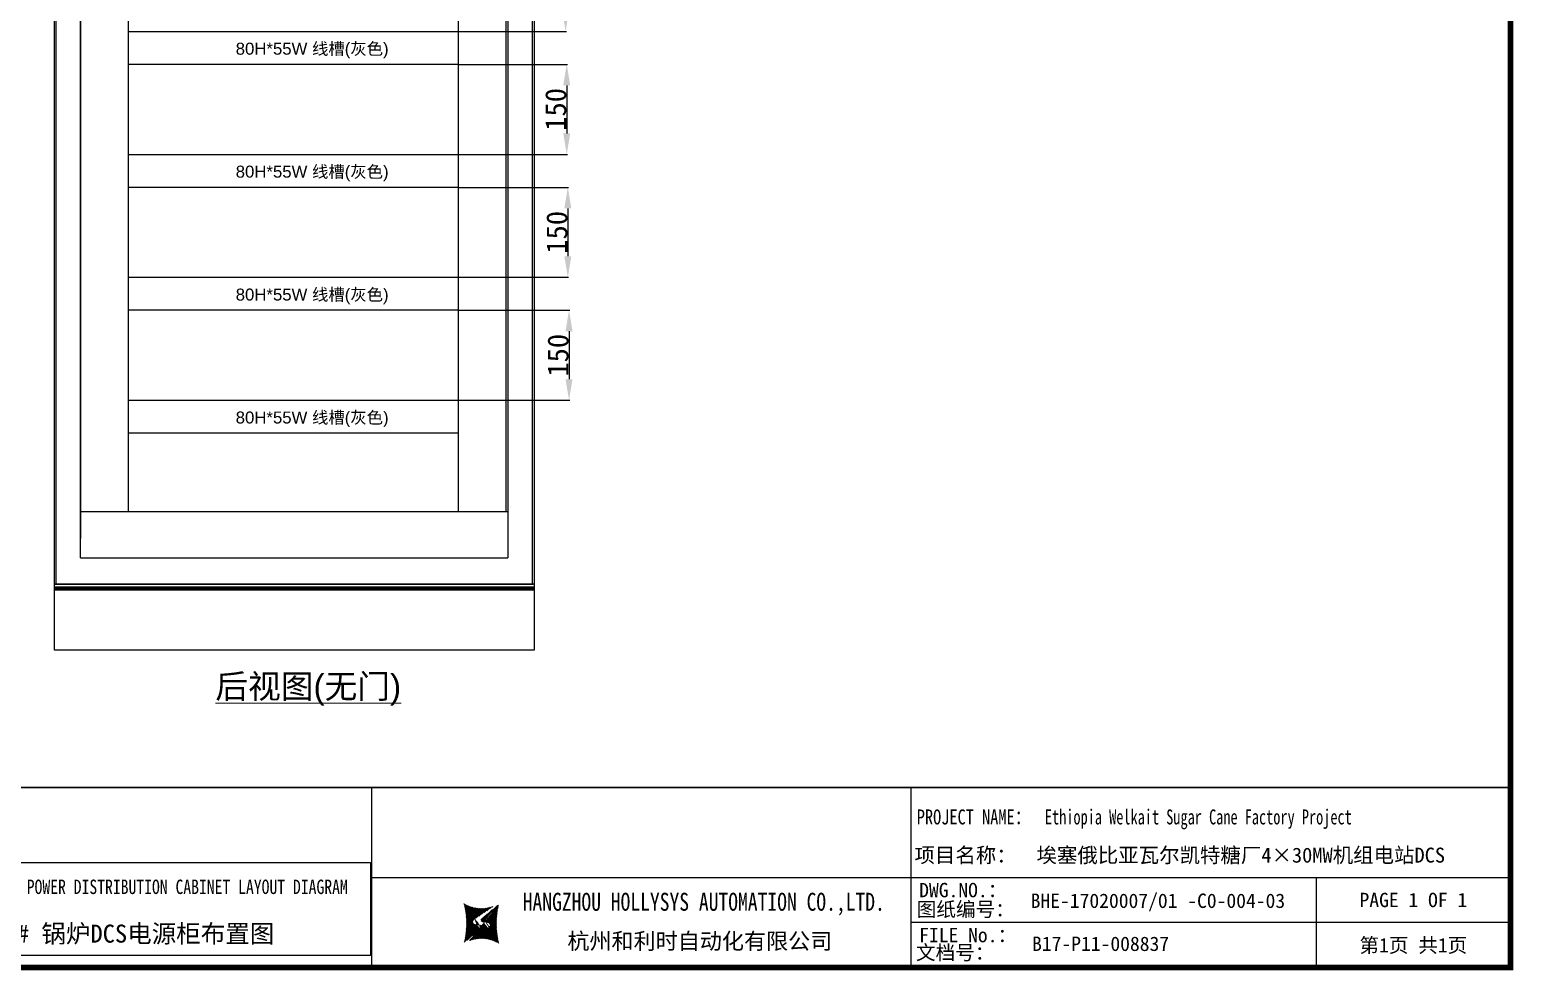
# Model space of a CAD drawing. Extents: x 81444 to 119867, y -54538 to -28747.
# Drawn here: x 88136 to 90610, y -50049 to -48480 of the extents above; entities that cross this region are included whole.
import ezdxf
from ezdxf.enums import TextEntityAlignment as Align
from ezdxf.lldxf.tags import DXFTag

# ---------------------------------------------------------------- set-up
doc = ezdxf.new("R2010")
doc.units = 0
doc.header["$LTSCALE"] = 100
doc.header["$MEASUREMENT"] = 0
for name, color, linetype in [('CABINET', 7, 'Continuous'), ('t', 1, 'Continuous'), ('TEXT', 7, 'Continuous'), ('标准图框及表格', 7, 'Continuous')]:
    doc.layers.add(name, color=color, linetype=linetype)
doc.styles.add('HZ', font='arial.ttf', dxfattribs={"width": 0.7})
doc.styles.get("Standard").update_dxf_attribs({"font": ''})
doc.styles.get('Standard').set_extended_font_data('SimSun')
tags = doc.linetypes.add('CENTER', pattern=[2, 1.25, -0.25, 0.25, -0.25]).pattern_tags.tags
tags[10:11] = [DXFTag(74, 4), DXFTag(75, 0), DXFTag(340, '0'), DXFTag(46, 1.0), DXFTag(50, 0.0), DXFTag(44, 0.0), DXFTag(45, 0.0)]
tags[8:9] = [DXFTag(74, 4), DXFTag(75, 0), DXFTag(340, '0'), DXFTag(46, 1.0), DXFTag(50, 0.0), DXFTag(44, 0.0), DXFTag(45, 0.0)]
tags[6:7] = [DXFTag(74, 4), DXFTag(75, 0), DXFTag(340, '0'), DXFTag(46, 1.0), DXFTag(50, 0.0), DXFTag(44, 0.0), DXFTag(45, 0.0)]
tags[4:5] = [DXFTag(74, 4), DXFTag(75, 0), DXFTag(340, '0'), DXFTag(46, 1.0), DXFTag(50, 0.0), DXFTag(44, 0.0), DXFTag(45, 0.0)]
tags = doc.linetypes.add('HIDDEN', pattern=[0.375, 0.25, -0.125]).pattern_tags.tags
tags[6:7] = [DXFTag(74, 4), DXFTag(75, 0), DXFTag(340, '0'), DXFTag(46, 1.0), DXFTag(50, 0.0), DXFTag(44, 0.0), DXFTag(45, 0.0)]
tags[4:5] = [DXFTag(74, 4), DXFTag(75, 0), DXFTag(340, '0'), DXFTag(46, 1.0), DXFTag(50, 0.0), DXFTag(44, 0.0), DXFTag(45, 0.0)]
doc.dimstyles.new('ISO-25', dxfattribs={"dimtxt": 35, "dimasz": 35, "dimexe": 1.25, "dimexo": 0.625, "dimtad": 1, "dimtoh": 1, "dimdec": 0, "dimtxsty": 'Standard', "dimcen": 2.5, "dimadec": 0, "dimazin": 0, "dimtfac": 1, "dimtdec": 0, "dimtmove": 0, "dimatfit": 3, "dimfxl": 0, "dimarcsym": 0})
pattern_1 = [(45, (0, 0), (-0.736262898216564, 0.7362628982165641), [])]

# ---------------------------------------------------------------- blocks, each defined once
blk = doc.blocks.new('*D130')
at = {"color": 0, "lineweight": -2}
for p, q in [((88850.99702044552, -48332.89568052802), (89030.8144165968, -48332.89568052802)), ((89029.5644165968, -48367.89568052802), (89029.5644165968, -48447.89568052802)), ((88850.99702044552, -48482.89568052802), (89030.8144165968, -48482.89568052802))]:
    blk.add_line(p, q, dxfattribs=at)
at = {"color": 0}
for points in [[(89035.39774993013, -48367.89568052802), (89023.73108326347, -48367.89568052802), (89029.5644165968, -48332.89568052802)], [(89023.73108326347, -48447.89568052802), (89035.39774993013, -48447.89568052802), (89029.5644165968, -48482.89568052802)]]:
    blk.add_solid(points, dxfattribs=at)
at = {"layer": 'Defpoints', "color": 0}
for p in [(88850.37202044552, -48332.89568052802), (88850.37202044552, -48482.89568052802), (89029.5644165968, -48482.89568052802)]:
    blk.add_point(p, dxfattribs=at)
at = {"color": 0, "insert": (89011.4394165968, -48407.89568052802), "char_height": 35, "attachment_point": 5, "rotation": 90}
blk.add_mtext('150', dxfattribs=at)
blk = doc.blocks.new('*D131')
at = {"color": 0, "lineweight": -2}
for p, q in [((88850.99702044552, -48537.89568052802), (89032.67906087871, -48537.89568052802)), ((89031.42906087871, -48572.89568052802), (89031.42906087871, -48652.89568052802)), ((88850.99702044552, -48687.89568052802), (89032.67906087871, -48687.89568052802))]:
    blk.add_line(p, q, dxfattribs=at)
at = {"color": 0}
for points in [[(89037.26239421204, -48572.89568052802), (89025.59572754538, -48572.89568052802), (89031.42906087871, -48537.89568052802)], [(89025.59572754538, -48652.89568052802), (89037.26239421204, -48652.89568052802), (89031.42906087871, -48687.89568052802)]]:
    blk.add_solid(points, dxfattribs=at)
at = {"layer": 'Defpoints', "color": 0}
for p in [(88850.37202044552, -48537.89568052802), (88850.37202044552, -48687.89568052802), (89031.42906087871, -48687.89568052802)]:
    blk.add_point(p, dxfattribs=at)
at = {"color": 0, "insert": (89013.30406087871, -48612.89568052802), "char_height": 35, "attachment_point": 5, "rotation": 90}
blk.add_mtext('150', dxfattribs=at)
blk = doc.blocks.new('*D132')
at = {"color": 0, "lineweight": -2}
for p, q in [((88850.99702044552, -48742.89568052802), (89034.54416773668, -48742.89568052802)), ((89033.29416773668, -48777.89568052802), (89033.29416773668, -48857.89568052802)), ((88850.99702044552, -48892.89568052802), (89034.54416773668, -48892.89568052802))]:
    blk.add_line(p, q, dxfattribs=at)
at = {"color": 0}
for points in [[(89039.12750107, -48777.89568052802), (89027.46083440335, -48777.89568052802), (89033.29416773668, -48742.89568052802)], [(89027.46083440335, -48857.89568052802), (89039.12750107, -48857.89568052802), (89033.29416773668, -48892.89568052802)]]:
    blk.add_solid(points, dxfattribs=at)
at = {"layer": 'Defpoints', "color": 0}
for p in [(88850.37202044552, -48742.89568052802), (88850.37202044552, -48892.89568052802), (89033.29416773668, -48892.89568052802)]:
    blk.add_point(p, dxfattribs=at)
at = {"color": 0, "insert": (89015.16916773668, -48817.89568052802), "char_height": 35, "attachment_point": 5, "rotation": 90}
blk.add_mtext('150', dxfattribs=at)
blk = doc.blocks.new('*D133')
at = {"color": 0, "lineweight": -2}
for p, q in [((88850.99702044552, -48947.89568052802), (89036.52121801222, -48947.89568052802)), ((89035.27121801222, -48982.89568052802), (89035.27121801222, -49062.89568052802)), ((88850.99702044552, -49097.89568052802), (89036.52121801222, -49097.89568052802))]:
    blk.add_line(p, q, dxfattribs=at)
at = {"color": 0}
for points in [[(89041.10455134555, -48982.89568052802), (89029.43788467889, -48982.89568052802), (89035.27121801222, -48947.89568052802)], [(89029.43788467889, -49062.89568052802), (89041.10455134555, -49062.89568052802), (89035.27121801222, -49097.89568052802)]]:
    blk.add_solid(points, dxfattribs=at)
at = {"layer": 'Defpoints', "color": 0}
for p in [(88850.37202044552, -48947.89568052802), (88850.37202044552, -49097.89568052802), (89035.27121801222, -49097.89568052802)]:
    blk.add_point(p, dxfattribs=at)
at = {"color": 0, "insert": (89017.14621801222, -49022.89568052802), "char_height": 35, "attachment_point": 5, "rotation": 90}
blk.add_mtext('150', dxfattribs=at)
blk = doc.blocks.new('图框')
at = {"layer": '标准图框及表格'}
h = blk.add_hatch(dxfattribs=at)
h.set_pattern_fill('ANSI31', color=5, scale=8.329863809039892, style=0)
h.set_pattern_definition(pattern_1)
edge = h.paths.add_edge_path()
edge.add_arc((2399.257256036391, -2998.153851416566), 55.18534773488954, 238.1092081981581, 291.6531626184834)
edge.add_line((2419.619937407027, -3049.445018414634), (2388.525499730735, -3070.242821799802))
edge.add_arc((2238.907377712399, -3078.328790578547), 135.3602868968974, 346.3915348661821, 374.2500326978034)
edge.add_line((2370.467593623529, -3110.177132109857), (2397.50623789792, -3087.85242802291))
edge.add_line((2391.339199201146, -3080.281448750429), (2396.143986595598, -3080.898839897796))
edge.add_spline(control_points=[(2397.470018868538, -3087.887634953957), (2398.35948137939, -3087.023080631327), (2399.970992452319, -3085.456697735681), (2399.869182150054, -3081.252294174519), (2397.426500162081, -3081.012803431273), (2396.121921064187, -3080.884897048199)], knot_values=[0, 0, 0, 0, 6.844331067525468, 12.40042740766005, 18.76924275352248, 18.76924275352248, 18.76924275352248, 18.76924275352248], weights=[1, 1, 1, 1, 1, 1], degree=3, periodic=0)
edge.add_spline(control_points=[(2388.515363058686, -3070.265433304907), (2387.789374929038, -3070.86905758363), (2386.478198365832, -3071.959237952229), (2385.544096281083, -3073.38263759949), (2385.127199159644, -3074.017912079413)], knot_values=[0, 0, 0, 0, 5.253673658024614, 9.488438564008057, 9.488438564008057, 9.488438564008057, 9.488438564008057], weights=[1, 1, 1, 1, 1], degree=3, periodic=0)
edge.add_spline(control_points=[(2386.272665588534, -3072.281716856574), (2385.721471206634, -3072.905523096015), (2384.632427465753, -3074.386714445929), (2384.912828655535, -3077.72895088909), (2387.858851342782, -3079.895552619193), (2390.185443934519, -3080.145534927004), (2391.314573401905, -3080.266855002868)], knot_values=[10.66597461496156, 10.66597461496156, 10.66597461496156, 10.66597461496156, 18.97770399508879, 28.89455822145742, 41.119553648298, 52.64692538081317, 52.64692538081317, 52.64692538081317, 52.64692538081317], weights=[1, 1, 1, 1, 1, 1, 1], degree=3, periodic=0)
h = blk.add_hatch(dxfattribs=at)
h.set_pattern_fill('ANSI31', color=3, scale=8.329863809039892, style=0)
h.set_pattern_definition(pattern_1)
edge = h.paths.add_edge_path()
edge.add_line((2402.469732125144, -3075.776359090531), (2407.706041465404, -3076.440586092609))
edge.add_spline(control_points=[(2401.044493204623, -3068.769946203269), (2400.155030693568, -3069.634500525768), (2398.543519620813, -3071.200883421574), (2398.645329922932, -3075.40528698259), (2401.088011911052, -3075.644777725895), (2402.392591008975, -3075.772684108895)], knot_values=[0, 0, 0, 0, 6.844331067526932, 12.40042740766158, 18.76924275352342, 18.76924275352342, 18.76924275352342, 18.76924275352342], weights=[1, 1, 1, 1, 1, 1], degree=3, periodic=0)
edge.add_line((2428.046918449632, -3046.480449047325), (2401.008274175249, -3068.805153134272))
edge.add_spline(control_points=[(2412.625169549749, -3083.918607966574), (2413.015644598316, -3083.422785431954), (2413.86377905187, -3082.052674005965), (2413.601683417044, -3078.928630268005), (2410.655660730175, -3076.762028538062), (2408.329068138031, -3076.512046230251), (2407.199938671052, -3076.390726154226)], knot_values=[12.65408913243743, 12.65408913243743, 12.65408913243743, 12.65408913243743, 18.97770399508879, 28.89455822145742, 41.119553648298, 52.64692538081317, 52.64692538081317, 52.64692538081317, 52.64692538081317], weights=[1, 1, 1, 1, 1, 1, 1], degree=3, periodic=0)
edge.add_line((2411.626283690712, -3084.975693399283), (2412.781242849298, -3083.732051979769))
edge.add_line((2410.021343801694, -3086.399138189481), (2411.626283690712, -3084.975693399414))
edge.add_line((2378.894574665755, -3107.212562742519), (2409.989012342048, -3086.414759357351))
edge.add_arc((2399.257256036391, -3158.503729740543), 55.18534773488965, 58.10920819815809, 111.6531626184834)
edge.add_arc((2559.607134360383, -3078.328790578547), 135.360286896897, 166.3915348661823, 194.2500326978024)
at = {"color": 7}
for p, q in [((2215.642035047145, -2851.581424744189), (2215.642035047145, -3151.581424744189)), ((3115.642035047145, -2851.581424744189), (3115.642035047145, -3151.581424744189)), ((2215.642035047145, -3001.581424744189), (3115.642035047145, -3001.581424744189)), ((3115.642035047145, -3001.581424744189), (4115.642035047145, -3001.581424744189)), ((3791.785572043125, -3001.581424744189), (3791.785572043125, -3151.581424744189)), ((4115.642035047145, -3076.581424744189), (3115.642035047145, -3076.581424744189))]:
    blk.add_line(p, q, dxfattribs=at)
at = {"color": 7, "const_width": 3}
blk.add_lwpolyline([(4115.642035047145, -2851.581424744189), (0, -2851.581424744189)], dxfattribs=at)
at = {"layer": 't', "color": 7, "const_width": 9.61519705431492}
blk.add_lwpolyline([(4115.642035047145, -3151.581424744189), (4115.642035047145, 0), (0, 0), (0, -3151.581424744189)], close=True, dxfattribs=at)
at = {"color": 7, "linetype": 'CENTER'}
for s, height, p in [('图纸编号：', 24, (3125.2212882557, -3066.664538382978)), ('杭州和利时自动化有限公司', 27, (2542.549152440595, -3121.114498389041)), ('文档号：', 24, (3124.032392707933, -3138.728717091954))]:
    blk.add_text(s, height=height, dxfattribs=at).set_placement(p)
at = {"color": 7, "flags": 8}
for tag, p, height in [('DWG.NAME:', (1381.636459220965, -2910.37952511241), 25), ('PROJECTNAME:', (3125.480185663539, -2912.807924402037), 24), ('PROJECTNAME：', (3339.10867075545, -2913.108539231762), 25), ('DWG.NO.:', (3128.186172261583, -3030.402470643486), 24), ('图纸编号', (3315.362718925957, -3052.404678158069), 24), ('FILENO.:', (3128.672545599984, -3106.104124450346), 24), ('文档号', (3317.726365529132, -3124.132485953713), 24)]:
    blk.add_attdef(tag, p, '', height=height, dxfattribs=at)
for tag, height, p in [('RENLIU', 24, (698.1883070825425, -2950.380597809435)), ('SHUFENWANG', 24, (885.7882910716289, -2950.380597809435)), ('FANGHOU', 24, (1069.730755450379, -2950.380597809435)), ('DANDANLI', 24, (1250.015700218792, -2950.380597809435)), ('A', 23, (59.89920926059131, -2974.881554149018)), ('设计时间', 23, (213.8658221408186, -2974.881554149018)), ('刘仁', 23, (698.1883070825425, -3002.188376027443)), ('王姝芬', 23, (885.7882910716289, -3002.188376027443)), ('侯方', 23, (1069.730755450379, -3002.188376027443)), ('李丹丹', 23, (1250.015700218792, -3002.188376027443)), ('#10STATIONONTROLCABINETCOVER', 30, (1777.900103825072, -3017.182374560078)), ('PAGEXOFX', 24, (3953.713803545135, -3039.081424744189)), ('REV.', 24, (59.38265968048654, -3063.048954873535)), ('DATE', 24, (208.907791745165, -3063.048954873535)), ('DESCRIPTION', 24, (451.7192896086781, -3063.048954873535)), ('PREPARED', 24, (698.1883070825425, -3063.048954873535)), ('CHECKED', 24, (885.7882910716144, -3063.048954873535)), ('SIGNED', 24, (1069.730755450364, -3063.048954873535)), ('APPROVED', 24, (1250.015700218792, -3063.048954873535)), ('图纸名称', 30, (1777.900103825072, -3094.695064044037)), ('第几页共几页', 24, (3953.713803545135, -3114.081424744189))]:
    blk.add_attdef(tag, text='', height=height, dxfattribs=at).set_placement(p, align=Align.MIDDLE)
for tag, p in [('图纸名称:', (1377.81237181677, -2965.923337057193)), ('项目名称：', (3121.562334825969, -2984.305160940257)), ('项目名称：', (3325.036680579346, -2984.305160940257))]:
    blk.add_attdef(tag, text='', height=25, dxfattribs=at).set_placement(p, align=Align.BOTTOM_LEFT)
at = {"color": 7, "width": 0.8, "flags": 8}
blk.add_attdef('HANGZHOUHOLLYSYSAUTOMATIONCO.,LTD.', text='', height=24, dxfattribs=at).set_placement((2770.082304289484, -3045.714803244191), align=Align.MIDDLE)
at = {"layer": '标准图框及表格', "color": 5, "style": 'HZ'}
for s, p in [('pgqh', (2373.884875617339, -3059.677228196226)), ('hollilas', (2374.051901626051, -3085.968484618272))]:
    blk.add_text(s, height=5.205656721233694, dxfattribs=at).set_placement(p)
at = {"layer": '标准图框及表格', "color": 3, "style": 'HZ'}
for s, height, p in [('auto', 8.676094535389492, (2400.907127263781, -3074.200036411981)), ('hollysys', 4.338047267694746, (2402.5381050141, -3099.731461394062))]:
    blk.add_text(s, height=height, dxfattribs=at).set_placement(p)

msp = doc.modelspace()

# ---------------------------------------------------------------- linework, layer by layer
at = {"color": 7}
for p, q in [((88176.87202044549, -49514.37730387558), (88176.87202044549, -47404.3773367662)), ((88176.87202044549, -49514.37730387558), (88176.87202044549, -47404.3773367662)), ((88976.87201107045, -47404.3773367662), (88976.87201107045, -49514.37730387558)), ((88976.87201107045, -47404.3773367662), (88976.87201107045, -49514.37730387558)), ((88220.37202044549, -49360.87730551619), (88220.37202044549, -47447.8773367662)), ((88220.37202044549, -47528.3773367662), (88220.37202044549, -49328.6795339078)), ((88933.37201107045, -47525.87730387558), (88933.37201107045, -49360.87730551619)), ((88220.37202044549, -49283.37729940002), (88933.37201107045, -49283.37729940002)), ((88976.87201107045, -49404.37730387558), (88176.87202044549, -49404.37730387558)), ((88976.87201107045, -49409.37730387558), (88176.87202044549, -49409.37730387558)), ((88976.87201107045, -49410.37730387558), (88176.87202044549, -49410.37730387558)), ((88976.87201107045, -49411.37730387558), (88176.87202044549, -49411.37730387558)), ((88976.87201107045, -49412.37730387558), (88176.87202044549, -49412.37730387558)), ((88976.87201107045, -49413.37730387558), (88176.87202044549, -49413.37730387558)), ((88976.87201107045, -49414.37730387558), (88176.87202044549, -49414.37730387558)), ((88178.37201575802, -49404.37730387558), (88975.37201575802, -49404.37730387558)), ((88976.87201107045, -49514.37730387558), (88176.87202044549, -49514.37730387558))]:
    msp.add_line(p, q, dxfattribs=at)
at = {"color": 7, "linetype": 'HIDDEN'}
for p, q in [((88180.07202044544, -49404.37730387558), (88180.07202044544, -47404.3773367662)), ((88180.07202044544, -49404.37730387558), (88180.07202044544, -47404.3773367662)), ((88973.67201107049, -47404.3773367662), (88973.67201107049, -49404.37730387558)), ((88973.67201107049, -47404.3773367662), (88973.67201107049, -49404.37730387558))]:
    msp.add_line(p, q, dxfattribs=at)
for points in [[(88220.37202044549, -49283.37729940355), (88300.37202044549, -49283.37729940334), (88300.37202044549, -47482.87733512559), (88220.37202044549, -47482.87733512559)], [(88850.37202044549, -49283.37729940259), (88930.37202044549, -49283.37729940259), (88930.37202044549, -47482.87733512559), (88850.37202044549, -47482.87733512559)]]:
    msp.add_lwpolyline(points, close=True)
at = {"elevation": 63738.875}
for points in [[(88300.37202044552, -48482.89568052802), (88850.37202044552, -48482.89568052802), (88850.37202044552, -48537.89568052802), (88300.37202044552, -48537.89568052802)], [(88300.37202044552, -48687.89568052802), (88850.37202044552, -48687.89568052802), (88850.37202044552, -48742.89568052802), (88300.37202044552, -48742.89568052802)], [(88300.37202044552, -48892.89568052802), (88850.37202044552, -48892.89568052802), (88850.37202044552, -48947.89568052802), (88300.37202044552, -48947.89568052802)], [(88300.37202044543, -49097.89568052802), (88850.37202044543, -49097.89568052802), (88850.37202044543, -49152.89568052802), (88300.37202044543, -49152.89568052802)]]:
    msp.add_lwpolyline(points, close=True, dxfattribs=at)
at = {"color": 1}
msp.add_lwpolyline([(87851.68565440243, -49868.87442023173), (88704.20273440146, -49868.87442023173), (88704.20273440146, -50023.82871262092), (87851.68565440243, -50023.82871262092)], close=True, dxfattribs=at)
at = {"layer": 'CABINET'}
msp.add_line((88220.37202044549, -49360.87730551619), (88933.37201107045, -49360.87730551619), dxfattribs=at)

# ---------------------------------------------------------------- block references
at = {"color": 1}
ref = msp.add_blockref('图框', (86489.94491633424, -46892.12070556273), dxfattribs=at)
ref.add_attrib('第几页共几页', '第1页 共1页', dxfattribs={"color": 7, "height": 24, "flags": 8}).set_placement((90443.65871987939, -50006.20213030692), align=Align.MIDDLE)
ref.add_attrib('图纸编号', 'BHE-17020007/01 -C0-004-03', (89805.30763526021, -49944.5253837208), dxfattribs={"color": 7, "height": 24, "flags": 8})
ref.add_attrib('文档号', 'B17-P11-008837', (89807.67128186337, -50016.25319151644), dxfattribs={"color": 7, "height": 24, "flags": 8})
ref.add_attrib('图纸名称', '1# & 2# 锅炉DCS电源柜布置图', dxfattribs={"color": 7, "height": 30, "flags": 8}).set_placement((88267.84502015931, -49986.81576960677), align=Align.MIDDLE)
ref.add_attrib('#10STATIONONTROLCABINETCOVER', '1# & 2#  BOILER DCS POWER DISTRIBUTION CABINET LAYOUT DIAGRAM', dxfattribs={"color": 7, "height": 24, "width": 0.8, "flags": 8}).set_placement((88267.84502015931, -49909.30308012281), align=Align.MIDDLE)
ref.add_attrib('HANGZHOUHOLLYSYSAUTOMATIONCO.,LTD', 'HANGZHOU HOLLYSYS AUTOMATION CO.,LTD.', dxfattribs={"color": 7, "height": 30, "width": 0.8, "flags": 8}).set_placement((89260.02722062373, -49937.83550880692), align=Align.MIDDLE)
ref.add_attrib('PROJECTNAME：', 'PROJECT NAME：', (89615.33133856439, -49805.22924479449), dxfattribs={"color": 7, "height": 25, "width": 0.8, "flags": 8})
ref.add_attrib('项目名称：', '项目名称：', dxfattribs={"color": 7, "height": 25, "flags": 8}).set_placement((89611.5072511602, -49876.42586650299), align=Align.BOTTOM_LEFT)
ref.add_attrib('PROJECTNAME：', 'Ethiopia Welkait Sugar Cane Factory Project', (89829.05358708969, -49805.22924479449), dxfattribs={"color": 7, "height": 25, "width": 0.7, "flags": 8})
ref.add_attrib('项目名称：', '埃塞俄比亚瓦尔凯特糖厂4×30MW机组电站DCS', dxfattribs={"color": 7, "height": 25, "flags": 8}).set_placement((89814.98159691358, -49876.42586650299), align=Align.BOTTOM_LEFT)
ref.add_attrib('PAGEXOFX', 'PAGE 1 OF 1', dxfattribs={"color": 7, "height": 24, "flags": 8}).set_placement((90443.65871987939, -49931.20213030692), align=Align.MIDDLE)
ref.add_attrib('DWG.NO.：', 'DWG.NO.：', (89619.31996495424, -49926.70925186225), dxfattribs={"color": 7, "height": 24, "flags": 8})
ref.add_attrib('FILENO.：', 'FILE No.：', (89619.31996495424, -50001.70925186225), dxfattribs={"color": 7, "height": 24, "flags": 8})

# ---------------------------------------------------------------- texts
at = {"lineweight": 0, "style": 'HZ'}
for p in [(88479.2848585361, -48521.68770258698), (88479.2848585361, -48726.68770258698), (88479.2848585361, -48931.68770258698), (88479.2848585361, -49136.68770258698)]:
    msp.add_text('80H*55W 线槽(灰色)', height=20, dxfattribs=at).set_placement(p)
at = {"layer": 'TEXT', "color": 7, "lineweight": 0, "style": 'HZ'}
msp.add_text('%%U后视图(无门)', height=40, dxfattribs=at).set_placement((88600.32409757756, -49594.95642076157), align=Align.CENTER)

# ---------------------------------------------------------------- dimensions: what is measured, and where the dimension line sits
at = {"color": 3}
for base, p1, p2, picture, middle in [((89029.5644165968, -48482.89568052802), (88850.37202044552, -48332.89568052802, 63738.875), (88850.37202044552, -48482.89568052802, 63738.875), '*D130', (89011.4394165968, -48407.89568052802)), ((89031.42906087871, -48687.89568052802), (88850.37202044552, -48537.89568052802, 63738.875), (88850.37202044552, -48687.89568052802, 63738.875), '*D131', (89013.30406087871, -48612.89568052802)), ((89033.29416773668, -48892.89568052802), (88850.37202044552, -48742.89568052802, 63738.875), (88850.37202044552, -48892.89568052802, 63738.875), '*D132', (89015.16916773668, -48817.89568052802)), ((89035.27121801222, -49097.89568052802), (88850.37202044552, -48947.89568052802, 63738.875), (88850.37202044552, -49097.89568052802, 63738.875), '*D133', (89017.14621801222, -49022.89568052802))]:
    dim = msp.add_linear_dim(base=base, p1=p1, p2=p2, angle=90, dimstyle='ISO-25', dxfattribs=at)
    dim.commit()
    dim.dimension.update_dxf_attribs({"geometry": picture, "text_midpoint": middle})

doc.saveas('drawing.dxf')
